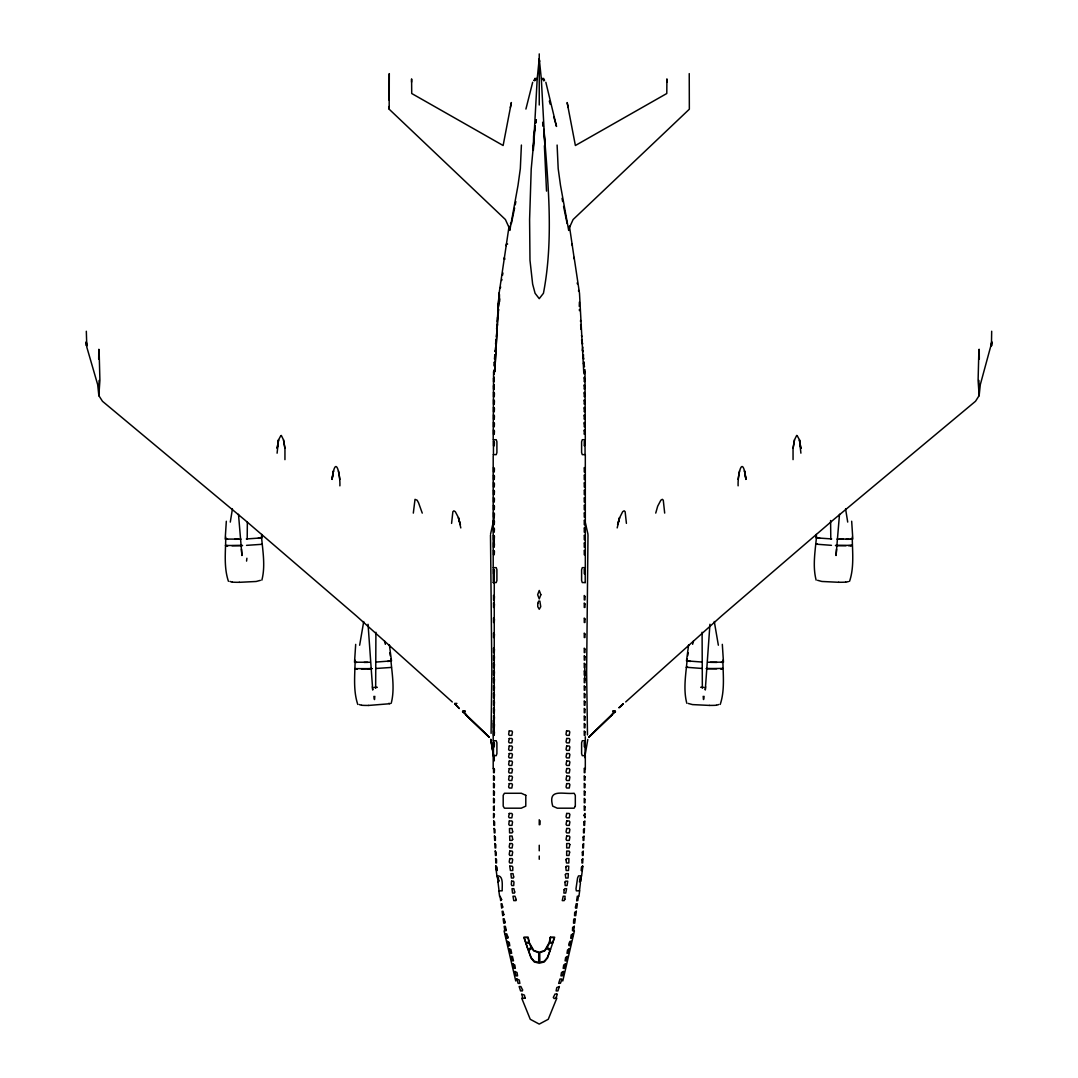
<?xml version="1.0" encoding="UTF-8"?>
<svg xmlns="http://www.w3.org/2000/svg" width="1078" height="1078" viewBox="0 0 1078 1078"><rect width="100%" height="100%" fill="white"/><g stroke="black" fill="none" stroke-linecap="round" stroke-linejoin="round"><path stroke-width="1.5" d="M585.314 769.018L585.314 755.665L582.295 755.665L581.608 753.616L581.608 742.782L582.295 740.734L585.314 740.734L585.314 736.759M284.942 459.659L284.956 448.354L283.514 439.891L281.304 435.418M339.88 485.855C340.378 474.239 335.501 452.598 332.024 479.4M389.252 93.799L389.279 73.6L389.171 109.201L505.407 219.535L508.897 227.202M521.402 145.045L520.324 168.653L518.019 185.322L509.813 230.422L509.49 228.549M800.9 453.164L799.485 439.864L797.168 435.633M830.801 539.283L830.599 520.553M493.576 371.802L494.25 374.133L494.357 369.741L493.576 371.802L493.198 439.716L496.217 439.716L496.904 441.778L496.904 452.598L496.217 454.646L493.198 454.646M494.25 543.15L494.263 539.808M584.815 680.285L584.815 668.805M702.088 632.247L702.344 688.209M991.652 341.915L991.437 345.93L991.679 331.229M98.731 359.338L99.095 349.528L99.904 380.359L98.853 395.599L102.477 401.286L244.531 519.771L356.441 615.969L452.302 701.967M98.691 358.839L98.772 349.366L98.907 358.273M494.263 570.235L494.236 732.205M839.506 514.273L836.056 555.52L836.555 549.106M389.198 106.493L389.171 109.201M411.567 82.13L411.607 78.91L411.715 93.503L503.13 145.503L511.363 102.545L510.352 107.49M576.636 900.615L577.323 896.222L578.401 896.222L577.795 900.615L576.649 900.615M979.093 358.246L979.228 349.339L979.309 358.812M587.995 534.984L586.621 672.012L587.483 734.913M225.774 537.087C225.598 551.734 223.698 567.284 228.428 581.298M355.12 660.208C354.945 674.855 353.045 690.405 357.775 704.433M709.944 624.27L705.281 690.001L705.578 686.659M493.293 582.578L493.293 567.648M585.219 567.648L585.219 582.578M979.255 393.861L979.147 395.572L975.523 401.259L833.469 519.744L721.559 615.942L625.698 701.94M247.347 522.224L247.199 539.31M979.242 392.675L979.147 395.572L978.905 380.453M539.997 824.576L540.132 820.776M241.027 539.148L225.181 539.067L226.326 521.253M370.374 662.283L354.527 662.202L355.686 644.374M585.044 439.716L585.058 454.646M543.905 129.441C548.15 183.678 553.782 239.585 543.433 293.297L539.243 298.66L535.079 293.283L532.64 284.107L529.985 260.256L529.594 219.535L531.211 169.084L535.227 126.072M375.656 688.236L375.912 632.274M491.083 733.336L491.851 672.012L490.49 534.984M533.071 148.858L533.246 145.705M493.454 454.646L493.454 439.716M493.454 755.665L493.454 740.734M585.058 740.734L585.058 755.665M494.654 359.082L495.018 354.689M495.274 351.549L495.341 350.498M497.241 321.446L499.127 293.216L509.085 226.124M991.437 345.93L991.733 341.915M543.811 129.481L545.225 150.408L541.304 78.667L539.243 58.562L537.208 78.667L533.287 150.408L533.61 135.922L535.254 126.247M579.479 890.832L580.409 883.03M498.602 303.053L498.494 306.395M499.666 298.875L499.397 302.015L499.478 294.483M687.212 658.954C686.012 673.548 683.034 688.936 686.794 703.247M816.572 535.82C815.359 550.427 812.381 565.802 816.14 580.126M617.195 527.91L619.581 517.79L622.693 511.673L624.135 510.81L625.132 511.673L626.412 523.369M494.384 362.208C492.794 368.663 496.244 365.738 494.276 362.208M580.49 321.446L580.584 320.409M580.894 328.979L580.651 324.586M451.588 523.396L452.868 511.7L453.865 510.837L455.307 511.7L458.554 517.817L460.805 527.937M413.319 513.115L415.017 499.357L417.132 500.219L418.547 502.793L422.253 513.115M816.221 534.405L816.113 537.855L831.69 538.933M991.652 342.898L980.32 384.603L979.147 395.572L978.096 380.332L978.905 349.501L979.269 359.311M374.834 696.348L374.47 699.568L373.877 696.388M246.566 561.099L246.902 558.229M578.926 896.384L579.654 890.832L576.339 890.832L575.989 888.784L577.579 877.95L578.522 875.902L581.594 875.902L582.875 866.173M580.597 881.588L581.433 875.902M504.396 257.373L504.181 258.989L505.043 258.989M579.385 310.585L579.546 309.534M580.799 324.586L581.163 328.979M582.053 339.637L582.416 344.03M583.306 354.689L583.562 358.745M583.926 362.208L584.384 366.601M363.717 621.534L359.648 645.237M688.64 644.752L686.497 660.854L702.33 662.067M687.697 655.842L688.182 652.729M230.288 522.102L232.43 508.91M738.12 485.828C737.595 474.226 742.54 452.598 745.976 479.373M793.098 448.327L794.486 439.864L796.696 435.391M506.148 245.676L506.417 244.059L507.617 244.059M738.12 479.373L739.535 470.884M536.345 119.806L535.806 123.027L536.278 119.954M584.707 757.565L587.806 739.441M502.523 275.254L502.927 272.95M569.022 228.549L568.699 230.422L560.493 185.322L558.188 168.653L557.11 145.045M794.486 439.864L793.044 448.327L793.058 459.632M704.123 696.361L703.53 699.541L703.166 696.321M515.244 204.807L515.85 201.559M514.61 207.96L511.39 223.496L510.473 223.416M490.571 534.001L494.263 517.763M525.916 109.067L532.667 82.265M562.77 980.98L574.412 930.893M692.642 644.307L693.41 641.06M496.203 336.498L496.904 332.105M495.786 344.03L495.867 339.637M497.389 317.943L498.157 317.067M535.214 79.287L534.836 80.729L534.041 80.486L536.669 79.044M655.747 513.088L657.674 506.229L660.868 500.192L662.296 499.33L663.28 500.192L664.681 513.088M501.62 280.482L501.971 279.431M500.327 288.001L500.664 286.964M498.521 312.876L497.861 313.927L498.791 309.534M261.86 580.153C265.619 565.829 262.641 550.44 261.428 535.847M391.206 703.274C394.966 688.963 391.988 673.575 390.788 658.981M556.841 998.107L548.257 1019.303L539.243 1024.1L530.255 1019.303L521.671 998.107M720.225 704.406C724.955 690.378 723.055 674.828 722.88 660.181M849.572 581.271C854.302 567.257 852.415 551.707 852.226 537.06M569.615 227.202L573.105 219.535L689.341 109.201L689.233 73.6M534.957 80.298L534.041 80.055L536.669 79.287M280.832 435.66L278.515 439.891L277.1 453.191M575.261 806.236L574.102 808.19L557.286 808.19L552.718 806.142C547.718 788.085 562.258 794.486 574.102 793.273L575.315 795.321L575.315 806.142M611.01 715.886L615.498 711.642L612.924 712.827L611.01 715.886L588.723 737.298L611.954 714.674L589.019 737.056M229.924 581.433L232.269 582.16M359.284 704.567L361.615 705.281M817.623 580.328L821.854 581.46L838.765 582.295M688.263 703.462L692.507 704.594L709.405 705.416M848.373 581.621L845.731 582.133M543.77 80.513L544.471 80.055L541.843 79.287M262.102 544.296L246.525 545.36M391.449 667.43L375.872 668.495M836.973 539.121L852.819 539.013L851.674 521.226M852.226 545.293L835.437 545.495L846.001 545.724M707.626 662.256L723.473 662.148L722.314 644.348M716.654 668.818L706.077 668.616L722.88 668.427M225.423 545.481L242.563 545.522L231.999 545.724M354.77 668.616L371.923 668.656L361.346 668.872M831.475 545.333L815.628 544.134L816.868 543.945M702.128 668.468L686.282 667.269L687.508 667.08M543.662 80.729L544.471 80.486L543.77 79.502L541.843 79.044M815.898 544.269L816.868 543.972M686.551 667.403L687.508 667.107M246.31 538.96L261.887 537.882L261.779 534.418M375.67 662.094L391.503 660.881L389.36 644.779M261.078 538.016L258.1 538.313M390.438 661.151L387.46 661.447M716.385 705.268L718.716 704.54M850.246 545.697L851.539 545.616L848.534 545.697M850.488 539.256L851.741 539.202M721.128 662.391L722.395 662.337M374.201 687.414L377.34 687.306M367.948 668.764L371.91 668.656M234.708 539.283L238.386 539.229M364.054 662.418L367.733 662.364M239.235 582.322L256.146 581.487L260.377 580.355M368.595 705.443L390.034 703.705L388.848 703.328M538.65 61.042L539.862 61.042M534.701 78.478L536.992 78.478M541.52 78.478L543.797 78.478M574.291 258.989L569.427 226.124M579.263 306.395L579.412 302.015M579.479 309.534L580.045 310.585M495.557 344.03L496.028 339.637M582.592 344.03L581.554 339.934M582.861 347.156L582.295 350.498L583.225 351.549M495.031 351.549L495.611 347.156M494.802 354.689L494.492 359.082M583.481 354.689L582.928 358.031L583.845 359.082M584.114 362.208L583.36 363.259L584.478 366.601M584.734 369.741L584.263 374.133L584.707 369.741M846.243 539.283L848.763 539.283M493.198 582.578L496.217 582.578L496.904 580.53L496.904 569.71L496.217 567.648L493.198 567.648L493.198 455.698M585.314 582.578L582.295 582.578L581.608 580.53L581.608 569.71L582.295 567.648L585.314 567.648L585.314 454.646L582.295 454.646L581.608 452.598L581.608 441.778L582.295 439.716L585.3 439.716L585.017 371.802M454.62 703.408L456.924 703.408M462.961 711.035L465.076 711.035M612.924 711.008L615.039 711.008M462.772 711.197L465.076 711.197M612.924 711.17L615.228 711.17M552.637 943.048L549.47 943.048L547.206 947.549L550.562 949.368M716.897 662.418L710.267 662.337M839.614 539.202L843.292 539.256M700.66 687.279L703.799 687.387M226.259 539.229L227.512 539.283M355.605 662.364L356.872 662.418M819.9 538.286L816.922 537.989M690.54 661.42L687.562 661.124M489.277 737.325L462.502 711.669L465.076 712.854L466.99 715.913L466.046 714.701L489.277 737.325L466.99 715.913M581.46 335.447L581.783 336.498M583.05 351.549L582.699 350.256M545.845 82.265L556.517 126.449L553.755 116.761M549.308 101.089L550.211 104.229M384.59 641.087L385.358 644.334M504.086 930.893L515.742 980.98M584.95 521.011L587.914 534.001M563.578 206.437L567.122 223.496M568.16 107.49L567.149 102.545L575.382 145.503L666.797 93.503L666.905 78.91L666.945 82.13M562.042 198.312L562.649 201.559M542.652 122.259L543.379 126.449M497.093 875.902L497.443 877.95M542.706 123.027L543.258 126.247M490.679 739.441L494.344 760.852M572.095 244.059L572.364 245.676M283.514 439.891L284.902 448.354M338.465 470.911L339.853 479.4M845.57 508.883L847.712 522.075M718.352 645.21L714.283 621.507M389.818 652.756L390.303 655.869M574.116 257.373L579.492 293.216L583.724 371.802M497.928 881.588L499.06 890.832M495.637 866.173L496.918 875.902C503.898 874.851 501.957 886.156 502.2 890.832L498.858 890.832L499.586 896.384M86.321 331.256L86.833 347.224L97.68 384.63L98.853 395.599L99.095 380.48M372.422 686.686L372.719 690.028L368.056 624.297M241.445 549.133L241.944 555.547L238.494 514.3M86.267 341.942L86.563 345.957L86.348 341.942M86.348 342.925L86.563 345.957M544.403 145.719L546.519 191.089M98.758 392.702L98.853 395.599L98.745 393.888M578.576 290.305L578.603 291.343M577.282 282.773L577.296 283.824M539.243 53.9L539.243 105.011M539.243 819.725L539.243 824.791M539.243 845.246L539.243 850.825M539.243 856.026L539.243 859.274M493.198 720.656L493.198 740.734L496.217 740.734L496.904 742.782L496.904 753.616L496.217 755.665L493.198 755.665L493.198 768.749M389.171 93.773L389.171 100.214M239.343 582.295A15.294 1.199 -2.4 0 1 232.39 582.147M368.689 705.43A15.294 1.199 -2.4 0 1 361.736 705.281M845.61 582.12A15.294 1.199 2.4 0 1 838.657 582.268M716.264 705.255A15.294 1.199 2.4 0 1 709.311 705.403M494.438 814.496L493.549 817.838L493.549 813.445L494.438 814.496M584.074 815.251L584.95 817.838L584.95 813.445L584.074 815.251M585.017 806.964L584.95 810.306L584.263 810.306L584.263 805.913L585.017 806.964M585.017 799.445L584.95 802.787L584.263 802.787L584.263 798.394L585.017 799.445M585.017 791.912L584.95 795.254L584.263 795.254L584.263 790.875L585.017 791.912M585.017 784.393L584.95 787.735L584.263 787.735L584.263 783.342L585.017 784.393M585.017 776.861L584.95 780.202L584.263 780.202L584.263 775.823L585.017 776.861M585.017 769.342L584.95 772.683L584.263 772.683L584.263 768.291L585.017 769.342M585.017 743.456L584.95 746.798L584.263 746.798L584.263 742.419L585.017 743.456M585.017 732.002L584.95 735.344L584.263 735.344L584.263 730.951L585.017 732.002M585.017 724.47L584.95 727.812L584.263 727.812L584.263 723.432L585.017 724.47M585.017 716.951L584.95 720.293L584.263 720.293L584.263 715.9L585.017 716.951M585.017 709.418L584.95 712.76L584.263 712.76L584.263 708.381L585.017 709.418M585.017 701.899L584.95 705.241L584.263 705.241L584.263 700.848L585.017 701.899M585.017 694.38L584.95 697.722L584.263 697.722L584.263 693.329L585.017 694.38M585.017 686.848L584.95 690.19L584.263 690.19L584.263 685.797L585.017 686.848M585.017 679.329L584.95 682.67L584.263 682.67L584.263 678.278L585.017 679.329M585.017 671.796L584.95 675.138L584.263 675.138L584.263 670.745L585.017 671.796M585.017 664.277L584.95 667.619L584.263 667.619L584.263 663.226L585.017 664.277M585.017 656.745L584.95 660.086L584.263 660.086L584.263 655.693L585.017 656.745M585.017 649.226L584.95 652.567L584.263 652.567L584.263 648.174L585.017 649.226M585.017 634.174L584.95 637.516L584.263 637.516L584.263 633.123L585.017 634.174M585.017 619.122L584.95 622.464L584.263 622.464L584.263 618.071L585.017 619.122M585.017 604.071L584.95 607.413L584.263 607.413L584.263 603.02L585.017 604.071M585.017 596.538L584.95 599.894L584.263 599.894L584.263 595.501L585.017 596.538M585.017 570.383L584.95 573.725L584.263 573.725L584.263 569.332L585.017 570.383M585.017 551.397L584.95 554.739L584.263 554.739L584.263 550.346L585.017 551.397M585.017 543.864L584.95 547.206L584.263 547.206L584.263 542.813L585.017 543.864M585.017 536.345L584.95 539.687L584.263 539.687L584.263 535.294L585.017 536.345M585.017 528.813L584.95 532.155L584.263 532.155L584.263 527.775L585.017 528.813M585.017 521.294L584.95 524.636L584.263 524.636L584.263 520.243L585.017 521.294M585.017 513.761L584.95 517.103L584.263 517.103L584.263 512.724L585.017 513.761M585.017 506.242L584.95 509.584L584.263 509.584L584.263 505.191L585.017 506.242M585.017 498.71L584.95 502.052L584.263 502.052L584.263 497.672L585.017 498.71M585.017 491.191L584.95 494.532L584.263 494.532L584.263 490.14L585.017 491.191M585.017 483.672L584.95 487.013L584.263 487.013L584.263 482.621L585.017 483.672M585.017 476.139L584.95 479.481L584.263 479.481L584.263 475.088L585.017 476.139M585.017 468.62L584.95 471.962L584.263 471.962L584.263 467.569L585.017 468.62M493.508 385.83L493.549 389.171L494.25 389.171L494.25 384.792L493.508 385.83M493.549 378.311L493.549 381.652L494.25 381.652L494.25 377.26L493.549 378.311M493.67 820.964L493.899 825.357L494.586 825.357L494.6 822.015L493.67 820.964M494.061 828.497L494.276 832.89L494.977 832.89L494.991 829.548L494.061 828.497M494.438 836.016L494.667 840.409L495.368 840.409L495.381 837.067L494.438 836.016M494.829 843.548L495.058 847.941L495.745 847.941L495.772 844.6L494.829 843.548M495.22 851.068L495.449 855.46L496.136 855.46L496.149 852.119L495.22 851.068M495.611 858.6L495.84 862.979L496.527 862.979L496.54 859.638L495.611 858.6M496.001 866.119L496.567 870.512L497.281 870.512L497.012 867.17L496.001 866.119M538.757 952.804L538.677 962.331L534.284 961.266L531.306 957.803L528.476 950.58L531.912 948.411L533.664 950.769L538.757 952.804M574.304 926.325L573.725 930.718L572.499 930.718L572.62 927.376L574.304 926.325M575.275 919.224L574.722 923.172L573.536 923.186L573.658 919.844L574.129 918.793L575.275 919.224M507.334 941.377L508.439 945.77L509.773 945.77L509.261 942.428L507.334 941.377M509.22 948.896L510.325 953.289L511.673 953.289L510.864 949.422L509.22 948.896M511.12 956.429L512.225 960.821L513.478 960.821L512.427 956.429L511.12 956.429M513.02 963.948L514.125 968.34L515.338 968.34L514.799 964.999L513.02 963.948M514.907 971.48L516.012 975.86L517.561 975.86L517.036 972.518L514.907 971.48M516.807 978.999L518.127 983.392L519.865 983.392L519.273 980.05L516.807 978.999M575.49 907.097L575.585 908.134L576.77 908.134L577.377 903.741L576.191 903.741L575.49 907.097M584.936 380.601L584.263 381.652L584.263 377.26L584.936 380.601M584.936 395.653L584.263 396.704L584.263 392.311L584.936 395.653M584.936 388.134L584.263 389.171L584.263 384.792L584.936 388.134M584.936 410.705L584.263 411.756L584.263 407.363L584.936 410.705M584.936 403.185L584.263 404.223L584.263 399.844L584.936 403.185M584.936 418.237L584.263 419.275L584.263 414.895L584.936 418.237M584.936 426.147L584.263 426.807L584.263 422.414L584.936 426.147M566.004 859.638L566.489 862.979L568.82 862.979L568.928 858.6L566.583 858.6L566.004 859.638M569.642 852.119L568.995 855.46L566.664 855.46L566.678 851.068L569.103 851.068L569.642 852.119M569.831 844.6L569.184 847.941L566.678 847.941L566.678 843.548L569.265 843.548L569.831 844.6M498.898 880.928L498.117 881.966L497.51 877.586L498.252 877.586L498.898 880.928M581.972 859.638L581.985 862.979L582.672 862.979L582.902 858.6L581.972 859.638M582.349 852.119L582.376 855.46L583.063 855.46L583.292 851.068L582.349 852.119M582.74 844.6L582.753 847.941L583.454 847.941L583.683 843.548L582.74 844.6M583.131 837.067L583.144 840.409L583.845 840.409L584.06 836.016L583.131 837.067M583.521 829.548L583.535 832.89L584.222 832.89L584.451 828.497L583.521 829.548M583.912 822.015L583.926 825.357L584.613 825.357L584.842 820.964L583.912 822.015M499.02 293.216L494.775 371.802L499.127 293.216M496.998 325.637L496.621 328.979L497.524 324.586L496.998 325.637M584.99 433.289L584.263 434.326L584.263 429.947L584.99 433.289M564.953 882.222L565.195 885.564L567.068 885.564L567.715 881.171L565.573 881.171L564.953 882.222M565.371 874.689L565.748 878.031L568.079 878.031L568.322 873.652L565.99 873.652L565.371 874.689M565.788 867.17L566.166 870.512L568.497 870.512L568.766 866.173L566.408 866.119L565.788 867.17M525.808 795.321L525.781 806.142L521.226 808.19L504.41 808.19L503.197 806.142L503.197 795.321L504.41 793.273L521.375 793.273L525.808 795.321M493.508 806.708L493.549 810.306L494.25 810.306L494.25 805.913L493.508 806.708M493.549 392.311L493.549 396.704L494.25 396.704L494.438 393.362L493.549 392.311M493.549 399.844L493.549 404.223L494.25 404.223L494.438 400.881L493.549 399.844M493.549 407.363L493.549 411.756L494.25 411.756L494.438 408.414L493.549 407.363M493.549 414.895L493.549 419.275L494.25 419.275L494.438 415.933L493.549 414.895M493.549 422.414L493.549 426.807L494.25 426.807L494.438 423.465L493.549 422.414M493.549 429.947L493.549 434.326L494.25 434.326L494.438 430.984L493.549 429.947M493.549 441.401L493.549 445.793L494.25 445.793L494.438 442.452L493.549 441.401M493.549 467.569L493.549 471.962L494.25 471.962L494.438 468.62L493.549 467.569M493.549 475.088L493.549 479.481L494.25 479.481L494.438 476.139L493.549 475.088M493.549 482.621L493.549 487.013L494.25 487.013L494.438 483.672L493.549 482.621M493.549 490.14L493.549 494.532L494.25 494.532L494.438 491.191L493.549 490.14M493.549 497.672L493.549 502.052L494.25 502.052L494.438 498.71L493.549 497.672M493.549 505.191L493.549 509.584L494.25 509.584L494.438 506.242L493.549 505.191M493.549 512.724L493.549 517.103L494.25 517.103L494.438 513.761L493.549 512.724M493.549 520.243L493.549 524.636L494.25 524.636L494.438 521.294L493.549 520.243M493.549 527.775L493.549 532.155L494.25 532.155L494.438 528.813L493.549 527.775M493.549 535.294L493.549 539.687L494.25 539.687L494.438 536.345L493.549 535.294M493.549 542.813L493.549 547.206L494.25 547.206L494.438 543.864L493.549 542.813M493.549 550.346L493.549 554.739L494.25 554.739L494.438 551.397L493.549 550.346M493.549 569.332L493.549 573.725L494.25 573.725L494.438 570.383L493.549 569.332M493.549 595.501L493.549 599.894L494.25 599.894L494.438 596.538L493.549 595.501M493.549 603.02L493.549 607.413L494.25 607.413L494.438 604.071L493.549 603.02M493.549 618.071L493.549 622.464L494.25 622.464L494.438 619.122L493.549 618.071M493.549 633.123L493.549 637.516L494.25 637.516L494.438 634.174L493.549 633.123M493.549 648.174L493.549 652.567L494.25 652.567L494.438 649.226L493.549 648.174M493.549 655.693L493.549 660.086L494.25 660.086L494.438 656.745L493.549 655.693M493.549 663.226L493.549 667.619L494.25 667.619L494.438 664.277L493.549 663.226M493.549 670.745L493.549 675.138L494.25 675.138L494.438 671.796L493.549 670.745M493.549 678.278L493.549 682.67L494.25 682.67L494.438 679.329L493.549 678.278M493.549 685.797L493.549 690.19L494.25 690.19L494.438 686.848L493.549 685.797M493.549 693.329L493.549 697.722L494.25 697.722L494.438 694.38L493.549 693.329M493.549 700.848L493.549 705.241L494.25 705.241L494.438 701.899L493.549 700.848M493.549 708.381L493.549 712.76L494.25 712.76L494.438 709.418L493.549 708.381M493.549 715.9L493.549 720.293L494.25 720.293L494.438 716.951L493.549 715.9M493.549 723.432L493.549 727.812L494.25 727.812L494.438 724.47L493.549 723.432M493.549 730.951L493.549 735.344L494.25 735.344L494.438 732.002L493.549 730.951M493.549 742.419L493.549 746.798L494.25 746.798L494.438 743.456L493.549 742.419M493.549 768.291L493.549 772.683L494.25 772.683L494.438 769.342L493.549 768.291M493.549 775.823L493.549 780.202L494.25 780.202L494.438 776.861L493.549 775.823M493.549 783.342L493.549 787.735L494.25 787.735L494.438 784.393L493.549 783.342M493.549 790.875L493.549 795.254L494.25 795.254L494.438 791.912L493.549 790.875M493.549 798.394L493.549 802.787L494.25 802.787L494.438 799.445L493.549 798.394M585.017 444.742L584.263 445.793L584.263 441.401L584.95 441.401L585.017 444.742M507.954 937.186L507.886 938.237L506.539 938.237L505.488 933.844L506.781 933.844L507.954 937.186M537.76 603.41L537.76 606.658L539.243 609.286L540.738 606.658L539.862 601.133L538.65 601.133L537.76 603.41M540.846 594.719L539.243 598.95L537.652 594.719L539.243 590.474L540.846 594.719M576.339 911.274L575.746 915.667L574.561 915.667L574.682 912.325L576.339 911.274M580.948 877.586L580.355 881.966L579.465 881.966L580.126 877.586L580.948 877.586M582.511 866.173L581.918 870.512L581.177 870.512L581.487 867.17L582.511 866.173M525.094 998.107L523.046 998.444L521.604 994.051L524.393 995.102L525.094 998.107M556.908 994.051C557.676 996.22 554.281 1000.748 553.31 997.393L555.022 994.051L556.908 994.051M559.361 986.532L557.932 990.911L556.127 990.911L556.774 987.569L559.361 986.532M563.484 971.48L562.393 975.86L560.937 975.86L561.476 972.518L563.484 971.48M565.384 963.948L564.279 968.34L563.174 968.34L563.713 964.999L565.384 963.948M567.284 956.429L566.179 960.821L565.101 960.821L565.654 957.466L567.284 956.429M569.171 948.896L568.066 953.289L567.001 953.289L567.554 949.947L569.171 948.896M571.071 941.377L569.966 945.77C567.527 946.241 569.386 942.441 569.952 941.377L571.071 941.377M572.957 933.844L571.852 938.237L570.707 938.237L571.178 934.895L572.957 933.844M564.872 899.2L564.158 900.615L562.258 900.615L563.201 896.222L565.061 896.222L564.872 899.2M564.131 889.741L563.875 893.083L565.734 893.083L566.597 888.703L564.737 888.703L564.131 889.741M501.62 899.564L500.664 900.615L500.057 896.222L501.62 899.564M502.739 907.097L501.688 908.134L501.095 903.741L501.93 903.741L502.739 907.097M503.857 914.616L502.725 915.667L502.119 911.274L503.049 911.274L503.857 914.616M522.547 989.873L522.385 990.911L520.58 990.911L519.151 986.532L520.89 986.532L522.547 989.873M278.515 439.891L277.154 448.354L278.569 439.891M505.016 922.135L504.841 923.186L503.749 923.186L503.156 918.793L504.167 918.793L505.016 922.135M506.175 929.667L506 930.718L504.774 930.718L504.181 926.325L505.326 926.325L506.175 929.667M333.466 470.911L332.078 479.4L333.52 470.911M550.481 937.59L549.578 942.32L552.812 942.32L554.294 937.617L550.481 937.59M550.346 937.24L549.201 942.617L544.713 950.526L539.243 952.224L533.799 950.526L529.311 942.617L528.166 937.24L523.814 937.24L530.955 957.938L534.311 962.007L539.243 963.193L544.201 962.007L547.557 957.938L554.698 937.24L550.346 937.24M561.705 980.05L560.439 983.271L558.647 983.392L560.008 978.999L561.665 978.999L561.705 980.05M619.446 517.79L617.613 524.77L619.581 517.79M516.214 899.564L515.931 900.615L513.761 900.615L512.98 896.222L514.988 896.222L516.214 899.564M514.705 892.045L514.408 893.083L512.535 893.083L512.01 888.703L513.883 888.703L514.705 892.045M619.015 707.68C620.119 707.626 628.151 698.625 619.015 707.68M511.592 881.171L511.336 884.512L511.834 885.564L513.707 885.564L513.963 882.222L513.451 881.171L511.592 881.171M513.68 876.993L513.29 878.031L511.417 878.031L510.878 873.652L513.034 873.652L513.68 876.993M509.746 866.173L510.406 870.512L512.751 870.512L512.818 867.17L512.131 866.173L509.773 866.119M550.023 950.58L547.206 957.803L544.228 961.266L539.835 962.331L539.755 952.804L544.848 950.769L546.6 948.411L550.023 950.58M512.67 831.839L512.104 832.89L509.584 832.89L509.476 828.497L512.063 828.497L512.67 831.839M509.773 843.548L509.207 846.89L509.773 847.941L512.104 847.941L512.67 844.6L512.104 843.548L509.773 843.548M512.67 839.358L512.104 840.409L509.773 840.409L509.665 836.016L512.104 836.016L512.67 839.358M509.773 851.068L509.207 854.409L509.773 855.46L512.104 855.46L512.67 852.119L512.104 851.068L509.773 851.068M509.773 858.6L509.207 861.942L509.773 862.979L512.104 862.979L512.67 859.638L512.104 858.6L509.773 858.6M509.301 820.964L508.762 824.306L509.409 825.357L511.983 825.357L512.535 822.015L511.888 820.964L509.301 820.964M566.543 730.951L566.004 734.293L566.651 735.344L569.224 735.344L569.777 732.002L569.13 730.951L566.543 730.951M509.247 730.951L508.627 734.293L509.247 735.344L511.834 735.344L512.454 732.002L511.834 730.951L509.247 730.951M509.247 738.484L508.627 741.826L509.247 742.863L511.834 742.863L512.454 739.521L511.834 738.484L509.247 738.484M509.247 746.003L508.627 749.345L509.247 750.396L511.834 750.396L512.454 747.054L511.834 746.003L509.247 746.003M509.247 753.535L508.627 756.877L509.247 757.915L511.834 757.915L512.454 754.573L511.834 753.535L509.247 753.535M509.247 761.055L508.627 764.396L509.247 765.447L511.834 765.447L512.454 762.106L511.834 761.055L509.247 761.055M509.247 768.574L508.627 771.915L509.247 772.966L511.834 772.966L512.454 769.625L511.834 768.574L509.247 768.574M509.247 776.106L508.627 779.448L509.247 780.499L511.834 780.499L512.454 777.157L511.834 776.106L509.247 776.106M509.247 783.625L508.627 786.967L509.247 788.018L511.834 788.018L512.454 784.676L511.834 783.625L509.247 783.625M509.247 813.445L508.627 816.787L509.247 817.838L511.834 817.838L512.454 814.496L511.834 813.445L509.247 813.445M566.678 738.484L566.058 741.826L566.678 742.863L569.265 742.863L569.885 739.521L569.265 738.484L566.678 738.484M566.678 746.003L566.058 749.345L566.678 750.396L569.265 750.396L569.885 747.054L569.265 746.003L566.678 746.003M566.678 753.535L566.058 756.877L566.678 757.915L569.265 757.915L569.885 754.573L569.265 753.535L566.678 753.535M566.678 761.055L566.058 764.396L566.678 765.447L569.265 765.447L569.885 762.106L569.265 761.055L566.678 761.055M566.678 768.574L566.058 771.915L566.678 772.966L569.265 772.966L569.885 769.625L569.265 768.574L566.678 768.574M566.678 776.106L566.058 779.448L566.678 780.499L569.265 780.499L569.885 777.157L569.265 776.106L566.678 776.106M566.678 783.625L566.058 786.967L566.678 788.018L569.265 788.018L569.885 784.676L569.265 783.625L566.678 783.625M566.678 813.445L566.058 816.787L566.678 817.838L569.265 817.838L569.885 814.496L569.265 813.445L566.678 813.445M566.678 820.964L566.058 824.306L566.678 825.357L569.265 825.357L569.885 822.015L569.265 820.964L566.678 820.964M566.678 828.497L566.058 831.839L566.678 832.89L569.265 832.89L569.885 829.548L569.265 828.497L566.678 828.497M566.678 836.016L566.058 839.358L566.678 840.409L569.265 840.409L569.885 837.067L569.265 836.016L566.678 836.016M531.306 947.549L527.951 949.368L525.875 943.048L529.042 943.048L531.306 947.549M454.754 703.759L459.228 708.475L454.754 703.759M722.179 668.737L720.886 668.818L722.179 668.737M528.031 937.59L524.218 937.617L525.687 942.32L528.934 942.32L528.031 937.59M227.754 545.697L226.461 545.643L227.754 545.724M357.114 668.818L355.821 668.764L357.114 668.845M460.387 524.797L458.419 517.817L460.387 524.797M800.9 448.327L799.431 439.864L800.846 448.327M745.922 479.373L744.48 470.884L745.922 479.373M494.142 759.195L490.921 739.387L494.182 759.208"/></g></svg>
